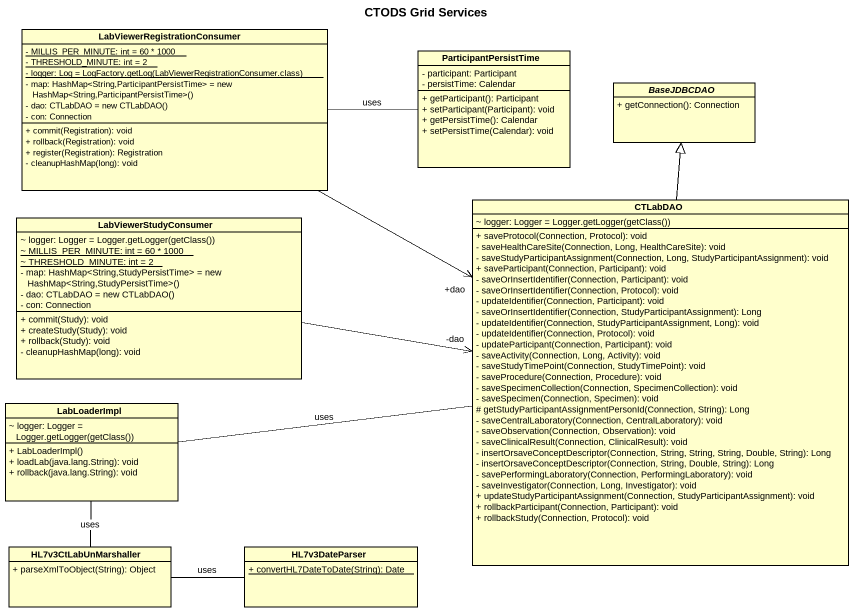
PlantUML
@startuml
title CTODS Grid Services
hide circle
hide empty members
skinparam classAttributeIconSize 0
class "LabViewerRegistrationConsumer" as LabViewerRegistrationConsume {
  {static} - MILLIS_PER_MINUTE: int = 60 * 1000
  {static} - THRESHOLD_MINUTE: int = 2
  {static} {field} - logger: Log = LogFactory.getLog(LabViewerRegistrationConsumer.class)
  {field} - map: HashMap<String,ParticipantPersistTime> = new HashMap<String,ParticipantPersistTime>()
  {field} - dao: CTLabDAO = new CTLabDAO()
  - con: Connection
  + commit(Registration): void
  + rollback(Registration): void
  + register(Registration): Registration
  - cleanupHashMap(long): void
}
class ParticipantPersistTime {
  - participant: Participant
  - persistTime: Calendar
  + getParticipant(): Participant
  + setParticipant(Participant): void
  + getPersistTime(): Calendar
  + setPersistTime(Calendar): void
}
abstract class BaseJDBCDAO {
  + getConnection(): Connection
}
class LabViewerStudyConsumer {
  {field} ~ logger: Logger = Logger.getLogger(getClass())
  {static} ~ MILLIS_PER_MINUTE: int = 60 * 1000
  {static} ~ THRESHOLD_MINUTE: int = 2
  {field} - map: HashMap<String,StudyPersistTime> = new HashMap<String,StudyPersistTime>()
  {field} - dao: CTLabDAO = new CTLabDAO()
  - con: Connection
  + commit(Study): void
  + createStudy(Study): void
  + rollback(Study): void
  - cleanupHashMap(long): void
}
class CTLabDAO {
  {field} ~ logger: Logger = Logger.getLogger(getClass())
  + saveProtocol(Connection, Protocol): void
  - saveHealthCareSite(Connection, Long, HealthCareSite): void
  - saveStudyParticipantAssignment(Connection, Long, StudyParticipantAssignment): void
  + saveParticipant(Connection, Participant): void
  - saveOrInsertIdentifier(Connection, Participant): void
  - saveOrInsertIdentifier(Connection, Protocol): void
  - updateIdentifier(Connection, Participant): void
  - saveOrInsertIdentifier(Connection, StudyParticipantAssignment): Long
  - updateIdentifier(Connection, StudyParticipantAssignment, Long): void
  - updateIdentifier(Connection, Protocol): void
  - updateParticipant(Connection, Participant): void
  - saveActivity(Connection, Long, Activity): void
  - saveStudyTimePoint(Connection, StudyTimePoint): void
  - saveProcedure(Connection, Procedure): void
  - saveSpecimenCollection(Connection, SpecimenCollection): void
  - saveSpecimen(Connection, Specimen): void
  # getStudyParticipantAssignmentPersonId(Connection, String): Long
  - saveCentralLaboratory(Connection, CentralLaboratory): void
  - saveObservation(Connection, Observation): void
  - saveClinicalResult(Connection, ClinicalResult): void
  - insertOrsaveConceptDescriptor(Connection, String, String, String, Double, String): Long
  - insertOrsaveConceptDescriptor(Connection, String, Double, String): Long
  - savePerformingLaboratory(Connection, PerformingLaboratory): void
  - saveInvestigator(Connection, Long, Investigator): void
  + updateStudyParticipantAssignment(Connection, StudyParticipantAssignment): void
  + rollbackParticipant(Connection, Participant): void
  + rollbackStudy(Connection, Protocol): void
}
class LabLoaderImpl {
  {field} ~ logger: Logger = Logger.getLogger(getClass())
  + LabLoaderImpl()
  + loadLab(java.lang.String): void
  + rollback(java.lang.String): void
}
class HL7v3CtLabUnMarshaller {
  + parseXmlToObject(String): Object
}
class HL7v3DateParser {
  {static} + convertHL7DateToDate(String): Date
}
LabViewerRegistrationConsume -right- ParticipantPersistTime : uses
LabViewerRegistrationConsume -right-> "+dao" CTLabDAO
LabViewerStudyConsumer -right-> "-dao" CTLabDAO
CTLabDAO -up-|> BaseJDBCDAO
LabLoaderImpl -right- CTLabDAO : uses
LabLoaderImpl -- HL7v3CtLabUnMarshaller : uses
HL7v3CtLabUnMarshaller -right- HL7v3DateParser : uses
@enduml
